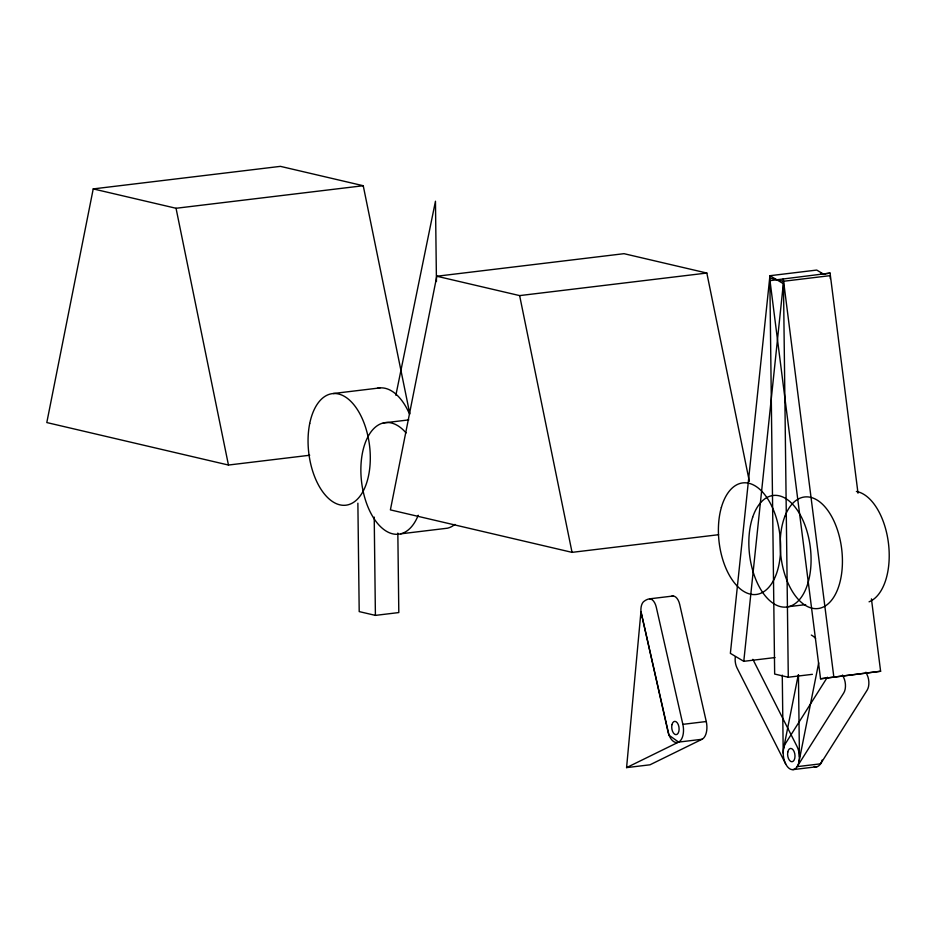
<?xml version="1.0" encoding="UTF-8"?>
<svg xmlns="http://www.w3.org/2000/svg" width="936" height="936" viewBox="0 0 936 936"><rect width="100%" height="100%" fill="white"/><g stroke="black" fill="none" stroke-linecap="round" stroke-linejoin="round"><path stroke-width="1.4" d="M626.582 767.614L640.949 611.617A11.244 6.119 83.1 0 1 643.254 601.977A37.218 20.264 83.1 0 1 648.11 599.18A11.244 6.119 83.1 0 1 656.288 607.207L682.859 724.347A14.637 7.968 83.1 0 1 678.612 742.096L626.582 767.614L649.982 764.806L702.012 739.276A14.637 7.968 83.1 0 0 706.259 721.527L679.688 604.387A11.244 6.119 83.1 0 0 673.078 596.01L649.678 598.829M824.043 274.412L816.73 270.071L769.93 275.71L730.372 653.351L743.781 661.319L774.985 657.563M743.781 661.319L783.338 283.666L769.93 275.71M409.828 413.958L363.238 185.726L280.414 166.362L93.226 188.908L46.8 422.557L228.454 465.04L309.711 455.247M749.338 481.303L706.832 273.043L624.008 253.679L436.808 276.237L390.394 509.886L572.048 552.357L718.614 534.702M783.619 748.414L798.186 675.289M798.981 761.764L818.696 662.828M395.858 395.249L435.462 201.228L436.445 281.514M827.389 677.219L785.48 743.547A14.637 7.968 83.1 0 0 785.69 763.963A14.637 7.968 83.1 0 0 797.156 766.642L820.591 763.834L867.157 690.136A11.244 6.119 83.1 0 0 867.976 676.974A37.218 20.264 83.1 0 0 865.929 672.212M858.008 493.178L830.068 273.101L770 280.636L820.544 678.787L880.612 671.264L871.428 598.865M822.1 274.236L830.068 273.101M820.544 678.787L880.612 671.264M93.226 188.908L176.038 208.272L363.238 185.726M436.808 276.237L519.632 295.601L706.832 273.043M812.389 674.329L788.287 677.231L774.657 674.049L769.825 278.097L783.444 281.28L830.244 275.64L830.279 278.565M333.204 393.529L380.004 387.89M383.28 422.967L408.798 419.89M400.69 533.836L447.49 528.196A56.195 30.607 83.1 0 0 454.919 524.417M357.88 503.182L359.202 611.594L375.406 615.385L398.806 612.565L397.835 533.064M788.662 606.668L805.674 604.621M682.859 724.347L706.259 721.527M678.612 742.096A14.637 7.968 83.1 0 1 667.965 731.648L640.949 611.617L668.994 735.205L678.612 742.096L702.012 739.276M792.909 769.638L816.999 766.724M820.708 273.417L824.792 274.365M752.872 659.33L796.91 746.226A14.637 7.968 83.1 0 1 797.156 766.642L843.757 692.944A11.244 6.119 83.1 0 0 843.558 677.266A37.218 20.264 83.1 0 0 842.529 675.032M785.69 763.963L737.053 668A11.244 6.119 83.1 0 1 735.31 656.908M519.632 295.601L572.048 552.357M176.038 208.272L228.454 465.04M783.268 278.741L833.824 676.903M798.431 674.599L799.438 757.002M783.444 281.28L788.287 677.231M782.274 675.148L783.221 753.211M374.213 517.093L375.406 615.385M671.51 596.361A37.218 20.264 83.1 0 1 673.078 596.01M822.136 760.055A14.637 7.968 83.1 0 1 814.203 766.502M811.325 635.064A37.218 20.264 83.1 0 1 815.619 638.282M856.393 491.458A56.195 30.607 83.1 0 1 888.545 544.015A56.195 30.607 83.1 0 1 869.076 601.813M377.372 388.3A56.195 30.607 83.1 0 1 409.43 413.864M418.228 515.245A56.195 30.607 83.1 0 1 376.132 521.644A56.195 30.607 83.1 0 1 364.701 444.378A56.195 30.607 83.1 0 1 406.06 432.947M671.978 724.616A6.692 3.639 83.1 0 0 675.944 734.655A6.692 3.639 83.1 0 0 678.319 724.721A6.692 3.639 83.1 0 0 671.978 724.616M787.784 752.041A6.692 3.639 83.1 0 0 792.032 761.74A6.692 3.639 83.1 0 0 794.079 751.491A6.692 3.639 83.1 0 0 787.784 752.041M721.363 507.429A56.195 30.607 83.1 0 0 752.076 594.454A56.195 30.607 83.1 0 0 775.078 514.145A56.195 30.607 83.1 0 0 721.363 507.429M784.871 516.368A56.195 30.607 83.1 0 0 810.295 607.71A56.195 30.607 83.1 0 0 838.738 534.152A56.195 30.607 83.1 0 0 784.871 516.368M752.673 517.21A56.195 30.607 83.1 0 0 780.624 606.668A56.195 30.607 83.1 0 0 806.551 529.811A56.195 30.607 83.1 0 0 752.673 517.21M309.734 423.435A56.195 30.607 83.1 0 0 345.127 505.276A56.195 30.607 83.1 0 0 362.63 419.503A56.195 30.607 83.1 0 0 309.734 423.435"/></g></svg>
